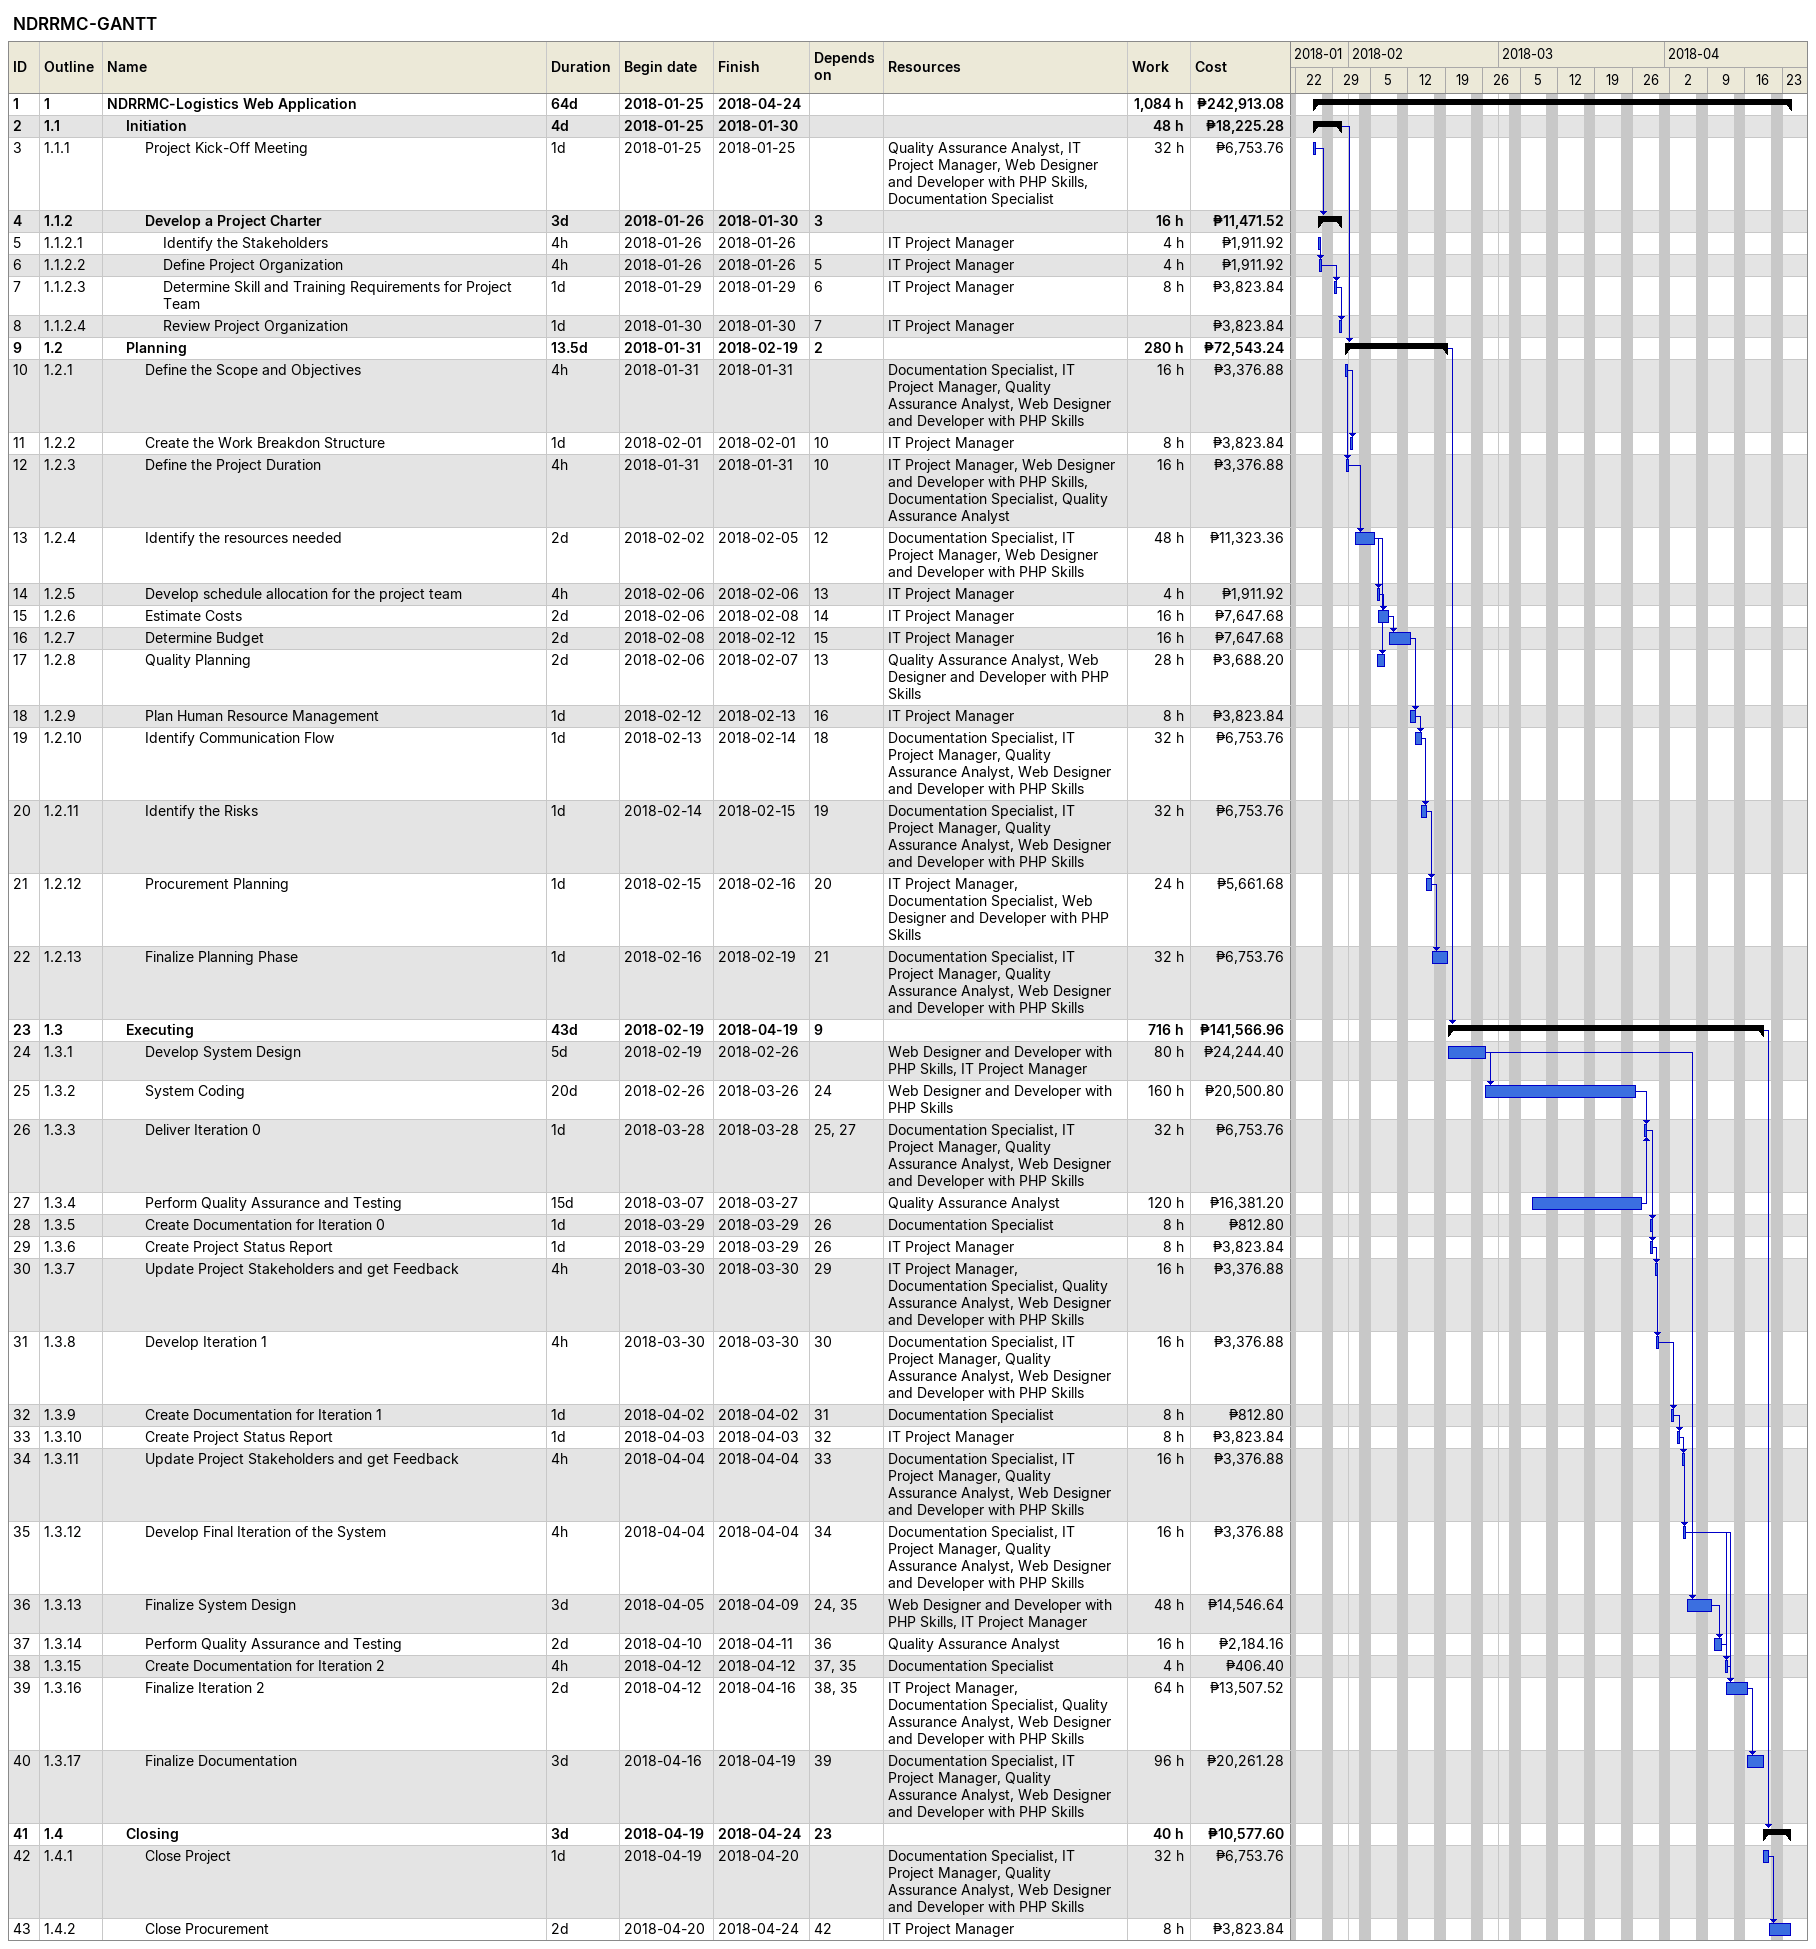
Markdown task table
NDRRMC-GANTT

| ID | WBS | Task | Duration | Start | Finish | Predecessors | Resources | Work (h) | Cost (₱) |
|---|---|---|---|---|---|---|---|---|---|
| 1 | 1 | **NDRRMC-Logistics Web Application** | 64d | 2018-01-25 | 2018-04-24 |  |  | 1084 | 242913.08 |
| 2 | 1.1 | **Initiation** | 4d | 2018-01-25 | 2018-01-30 |  |  | 48 | 18225.28 |
| 3 | 1.1.1 | Project Kick-Off Meeting | 1d | 2018-01-25 | 2018-01-25 |  | Quality Assurance Analyst, IT Project Manager, Web Designer and Developer with PHP Skills, Documentation Specialist | 32 | 6753.76 |
| 4 | 1.1.2 | **Develop a Project Charter** | 3d | 2018-01-26 | 2018-01-30 | 3 |  | 16 | 11471.52 |
| 5 | 1.1.2.1 | Identify the Stakeholders | 4h | 2018-01-26 | 2018-01-26 |  | IT Project Manager | 4 | 1911.92 |
| 6 | 1.1.2.2 | Define Project Organization | 4h | 2018-01-26 | 2018-01-26 | 5 | IT Project Manager | 4 | 1911.92 |
| 7 | 1.1.2.3 | Determine Skill and Training Requirements for Project Team | 1d | 2018-01-29 | 2018-01-29 | 6 | IT Project Manager | 8 | 3823.84 |
| 8 | 1.1.2.4 | Review Project Organization | 1d | 2018-01-30 | 2018-01-30 | 7 | IT Project Manager |  | 3823.84 |
| 9 | 1.2 | **Planning** | 13.5d | 2018-01-31 | 2018-02-19 | 2 |  | 280 | 72543.24 |
| 10 | 1.2.1 | Define the Scope and Objectives | 4h | 2018-01-31 | 2018-01-31 |  | Documentation Specialist, IT Project Manager, Quality Assurance Analyst, Web Designer and Developer with PHP Skills | 16 | 3376.88 |
| 11 | 1.2.2 | Create the Work Breakdon Structure | 1d | 2018-02-01 | 2018-02-01 | 10 | IT Project Manager | 8 | 3823.84 |
| 12 | 1.2.3 | Define the Project Duration | 4h | 2018-01-31 | 2018-01-31 | 10 | IT Project Manager, Web Designer and Developer with PHP Skills, Documentation Specialist, Quality Assurance Analyst | 16 | 3376.88 |
| 13 | 1.2.4 | Identify the resources needed | 2d | 2018-02-02 | 2018-02-05 | 12 | Documentation Specialist, IT Project Manager, Web Designer and Developer with PHP Skills | 48 | 11323.36 |
| 14 | 1.2.5 | Develop schedule allocation for the project team | 4h | 2018-02-06 | 2018-02-06 | 13 | IT Project Manager | 4 | 1911.92 |
| 15 | 1.2.6 | Estimate Costs | 2d | 2018-02-06 | 2018-02-08 | 14 | IT Project Manager | 16 | 7647.68 |
| 16 | 1.2.7 | Determine Budget | 2d | 2018-02-08 | 2018-02-12 | 15 | IT Project Manager | 16 | 7647.68 |
| 17 | 1.2.8 | Quality Planning | 2d | 2018-02-06 | 2018-02-07 | 13 | Quality Assurance Analyst, Web Designer and Developer with PHP Skills | 28 | 3688.20 |
| 18 | 1.2.9 | Plan Human Resource Management | 1d | 2018-02-12 | 2018-02-13 | 16 | IT Project Manager | 8 | 3823.84 |
| 19 | 1.2.10 | Identify Communication Flow | 1d | 2018-02-13 | 2018-02-14 | 18 | Documentation Specialist, IT Project Manager, Quality Assurance Analyst, Web Designer and Developer with PHP Skills | 32 | 6753.76 |
| 20 | 1.2.11 | Identify the Risks | 1d | 2018-02-14 | 2018-02-15 | 19 | Documentation Specialist, IT Project Manager, Quality Assurance Analyst, Web Designer and Developer with PHP Skills | 32 | 6753.76 |
| 21 | 1.2.12 | Procurement Planning | 1d | 2018-02-15 | 2018-02-16 | 20 | IT Project Manager, Documentation Specialist, Web Designer and Developer with PHP Skills | 24 | 5661.68 |
| 22 | 1.2.13 | Finalize Planning Phase | 1d | 2018-02-16 | 2018-02-19 | 21 | Documentation Specialist, IT Project Manager, Quality Assurance Analyst, Web Designer and Developer with PHP Skills | 32 | 6753.76 |
| 23 | 1.3 | **Executing** | 43d | 2018-02-19 | 2018-04-19 | 9 |  | 716 | 141566.96 |
| 24 | 1.3.1 | Develop System Design | 5d | 2018-02-19 | 2018-02-26 |  | Web Designer and Developer with PHP Skills, IT Project Manager | 80 | 24244.40 |
| 25 | 1.3.2 | System Coding | 20d | 2018-02-26 | 2018-03-26 | 24 | Web Designer and Developer with PHP Skills | 160 | 20500.80 |
| 26 | 1.3.3 | Deliver Iteration 0 | 1d | 2018-03-28 | 2018-03-28 | 25, 27 | Documentation Specialist, IT Project Manager, Quality Assurance Analyst, Web Designer and Developer with PHP Skills | 32 | 6753.76 |
| 27 | 1.3.4 | Perform Quality Assurance and Testing | 15d | 2018-03-07 | 2018-03-27 |  | Quality Assurance Analyst | 120 | 16381.20 |
| 28 | 1.3.5 | Create Documentation for Iteration 0 | 1d | 2018-03-29 | 2018-03-29 | 26 | Documentation Specialist | 8 | 812.80 |
| 29 | 1.3.6 | Create Project Status Report | 1d | 2018-03-29 | 2018-03-29 | 26 | IT Project Manager | 8 | 3823.84 |
| 30 | 1.3.7 | Update Project Stakeholders and get Feedback | 4h | 2018-03-30 | 2018-03-30 | 29 | IT Project Manager, Documentation Specialist, Quality Assurance Analyst, Web Designer and Developer with PHP Skills | 16 | 3376.88 |
| 31 | 1.3.8 | Develop Iteration 1 | 4h | 2018-03-30 | 2018-03-30 | 30 | Documentation Specialist, IT Project Manager, Quality Assurance Analyst, Web Designer and Developer with PHP Skills | 16 | 3376.88 |
| 32 | 1.3.9 | Create Documentation for Iteration 1 | 1d | 2018-04-02 | 2018-04-02 | 31 | Documentation Specialist | 8 | 812.80 |
| 33 | 1.3.10 | Create Project Status Report | 1d | 2018-04-03 | 2018-04-03 | 32 | IT Project Manager | 8 | 3823.84 |
| 34 | 1.3.11 | Update Project Stakeholders and get Feedback | 4h | 2018-04-04 | 2018-04-04 | 33 | Documentation Specialist, IT Project Manager, Quality Assurance Analyst, Web Designer and Developer with PHP Skills | 16 | 3376.88 |
| 35 | 1.3.12 | Develop Final Iteration of the System | 4h | 2018-04-04 | 2018-04-04 | 34 | Documentation Specialist, IT Project Manager, Quality Assurance Analyst, Web Designer and Developer with PHP Skills | 16 | 3376.88 |
| 36 | 1.3.13 | Finalize System Design | 3d | 2018-04-05 | 2018-04-09 | 24, 35 | Web Designer and Developer with PHP Skills, IT Project Manager | 48 | 14546.64 |
| 37 | 1.3.14 | Perform Quality Assurance and Testing | 2d | 2018-04-10 | 2018-04-11 | 36 | Quality Assurance Analyst | 16 | 2184.16 |
| 38 | 1.3.15 | Create Documentation for Iteration 2 | 4h | 2018-04-12 | 2018-04-12 | 37, 35 | Documentation Specialist | 4 | 406.40 |
| 39 | 1.3.16 | Finalize Iteration 2 | 2d | 2018-04-12 | 2018-04-16 | 38, 35 | IT Project Manager, Documentation Specialist, Quality Assurance Analyst, Web Designer and Developer with PHP Skills | 64 | 13507.52 |
| 40 | 1.3.17 | Finalize Documentation | 3d | 2018-04-16 | 2018-04-19 | 39 | Documentation Specialist, IT Project Manager, Quality Assurance Analyst, Web Designer and Developer with PHP Skills | 96 | 20261.28 |
| 41 | 1.4 | **Closing** | 3d | 2018-04-19 | 2018-04-24 | 23 |  | 40 | 10577.60 |
| 42 | 1.4.1 | Close Project | 1d | 2018-04-19 | 2018-04-20 |  | Documentation Specialist, IT Project Manager, Quality Assurance Analyst, Web Designer and Developer with PHP Skills | 32 | 6753.76 |
| 43 | 1.4.2 | Close Procurement | 2d | 2018-04-20 | 2018-04-24 | 42 | IT Project Manager | 8 | 3823.84 |
